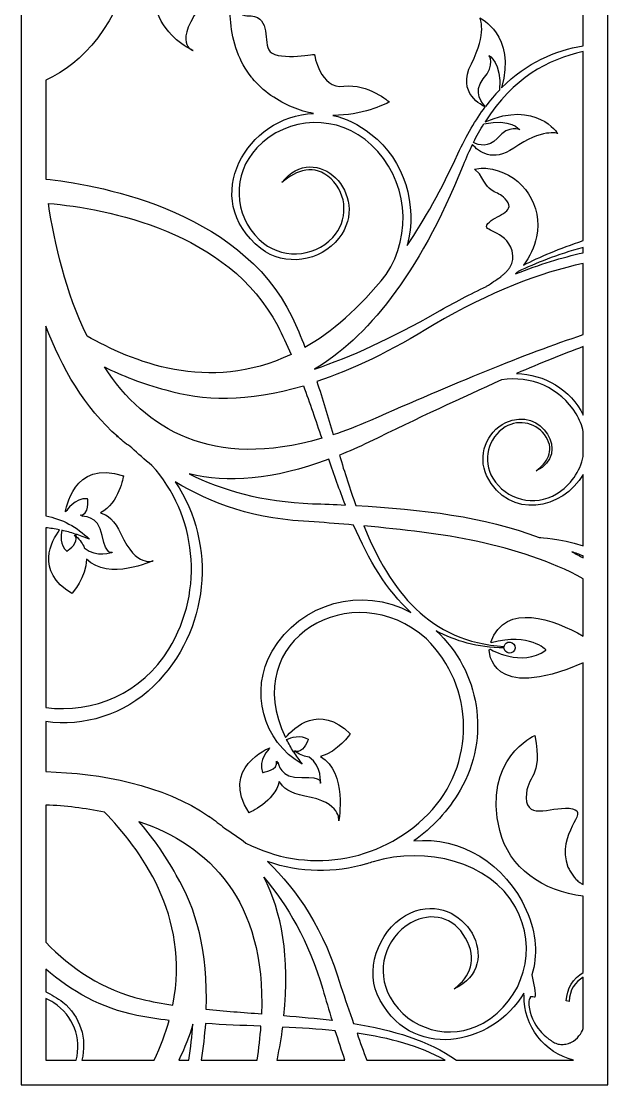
# Model space of a CAD drawing. Header units: centimetres. Extents: x 22.1 to 27, y -9 to 9.9.
# Drawn here: x 22.14 to 27, y -9 to -0.19 of the extents above; entities that cross this region are included whole.
import ezdxf

# ---------------------------------------------------------------- set-up
doc = ezdxf.new("R2010")
doc.units = ezdxf.units.CM
doc.header["$MEASUREMENT"] = 0
doc.layers.add('layer 1', color=7, linetype='Continuous')

msp = doc.modelspace()

# ---------------------------------------------------------------- linework, layer by layer
at = {"layer": 'layer 1', "color": 250, "lineweight": 30}
for points, knots in [([(26.99977, 7.03247), (26.99977, 7.03247), (26.99977, -9.00021), (26.99977, -9.00021), (26.99977, -9.00021), (26.99977, -9.00021), (22.13929, -9.00021), (22.13929, -9.00021), (22.13929, -9.00021), (22.13929, -9.00021), (22.13929, 7.00811), (22.13929, 7.00811), (22.13929, 7.00811), (22.71164, 9.4519), (26.20791, 9.86322), (26.99977, 7.03247)], [0, 0, 0, 0, 0.2, 0.2, 0.2, 0.2, 0.4, 0.4, 0.4, 0.4, 0.6, 0.6, 0.6, 0.6, 1, 1, 1, 1]), ([(22.34181, -1.4939), (22.34181, -1.4939), (22.34181, -0.67215), (22.34181, -0.67215), (22.34181, -0.67215), (22.64912, -0.53758), (22.93043, -0.22653), (23.10061, 0.39283), (23.10061, 0.39283), (23.10061, 0.39283), (23.09934, 0.39709), (23.09934, 0.39709), (23.09934, 0.39709), (22.89472, 0.17356), (22.7571, 0.40585), (22.7571, 0.40585), (22.7571, 0.40585), (22.82039, 0.4249), (22.84691, 0.48993), (22.85798, 0.54318), (22.85798, 0.54318), (23.06746, 0.59512), (23.25114, 0.66362), (23.41313, 0.74599), (23.41313, 0.74599), (22.90928, -0.1689), (23.56346, -0.42706), (23.56346, -0.42706), (23.56346, -0.42706), (23.56346, -0.42706), (23.37916, -0.38341), (23.65374, -0.01307), (23.65374, -0.01307), (23.88346, 0.29676), (23.59027, 0.67185), (23.48843, 0.78607), (23.48843, 0.78607), (23.73828, 0.92551), (23.93413, 1.09947), (24.09408, 1.29618), (24.09408, 1.29618), (24.11772, 1.23463), (24.14221, 1.17541), (24.16752, 1.11847), (24.16752, 1.11847), (24.00729, 0.7227), (23.88788, 0.33391), (23.87267, -0.00033), (23.87267, -0.00033), (23.86479, -0.10577), (23.86731, -0.27103), (23.92915, -0.43671), (23.92915, -0.43671), (23.95724, -0.51383), (23.99628, -0.58466), (24.04757, -0.6482), (24.04757, -0.6482), (24.04852, -0.6494), (24.04943, -0.65062), (24.0504, -0.65181), (24.0504, -0.65181), (24.05246, -0.65438), (24.05458, -0.6569), (24.0567, -0.65942), (24.0567, -0.65942), (24.09811, -0.7096), (24.1482, -0.75692), (24.20885, -0.79927), (24.20885, -0.79927), (24.32851, -0.88281), (24.44838, -0.92847), (24.56132, -0.94984), (24.56132, -0.94984), (24.0159, -0.9644), (23.60407, -1.65431), (24.12519, -2.06986), (24.12519, -2.06986), (24.32134, -2.22174), (24.6192, -2.18057), (24.77099, -1.98438), (24.77099, -1.98438), (25.04988, -1.62388), (24.57713, -1.16296), (24.29904, -1.52237), (24.29904, -1.52237), (24.42228, -1.41759), (24.56855, -1.36173), (24.70636, -1.49191), (24.70636, -1.49191), (24.84439, -1.62235), (24.85054, -1.84008), (24.7201, -1.97804), (24.7201, -1.97804), (24.557, -2.15066), (24.28493, -2.15844), (24.11229, -1.99538), (24.11229, -1.99538), (23.89659, -1.79146), (23.88696, -1.45134), (24.09083, -1.23555), (24.09083, -1.23555), (24.34569, -0.96586), (24.7708, -0.95393), (25.04044, -1.20875), (25.04044, -1.20875), (25.34224, -1.49388), (25.38585, -1.94979), (25.16313, -2.28398), (25.16313, -2.28398), (24.93938, -2.56593), (24.71249, -2.75934), (24.48965, -2.88687), (24.48965, -2.88687), (24.45654, -2.80061), (24.42134, -2.71715), (24.38325, -2.63759), (24.38325, -2.63759), (23.94674, -1.72607), (22.70699, -1.53182), (22.34181, -1.4939)], [0, 0, 0, 0, 0.0322581, 0.0322581, 0.0322581, 0.0322581, 0.0645161, 0.0645161, 0.0645161, 0.0645161, 0.0967742, 0.0967742, 0.0967742, 0.0967742, 0.1290323, 0.1290323, 0.1290323, 0.1290323, 0.1612903, 0.1612903, 0.1612903, 0.1612903, 0.1935484, 0.1935484, 0.1935484, 0.1935484, 0.2258065, 0.2258065, 0.2258065, 0.2258065, 0.2580645, 0.2580645, 0.2580645, 0.2580645, 0.2903226, 0.2903226, 0.2903226, 0.2903226, 0.3225806, 0.3225806, 0.3225806, 0.3225806, 0.3548387, 0.3548387, 0.3548387, 0.3548387, 0.3870968, 0.3870968, 0.3870968, 0.3870968, 0.4193548, 0.4193548, 0.4193548, 0.4193548, 0.4516129, 0.4516129, 0.4516129, 0.4516129, 0.483871, 0.483871, 0.483871, 0.483871, 0.516129, 0.516129, 0.516129, 0.516129, 0.5483871, 0.5483871, 0.5483871, 0.5483871, 0.5806452, 0.5806452, 0.5806452, 0.5806452, 0.6129032, 0.6129032, 0.6129032, 0.6129032, 0.6451613, 0.6451613, 0.6451613, 0.6451613, 0.6774194, 0.6774194, 0.6774194, 0.6774194, 0.7096774, 0.7096774, 0.7096774, 0.7096774, 0.7419355, 0.7419355, 0.7419355, 0.7419355, 0.7741935, 0.7741935, 0.7741935, 0.7741935, 0.8064516, 0.8064516, 0.8064516, 0.8064516, 0.8387097, 0.8387097, 0.8387097, 0.8387097, 0.8709677, 0.8709677, 0.8709677, 0.8709677, 0.9032258, 0.9032258, 0.9032258, 0.9032258, 0.9354839, 0.9354839, 0.9354839, 0.9354839, 1, 1, 1, 1]), ([(26.79725, 0.47728), (26.79725, 0.47728), (26.79725, -0.38772), (26.79725, -0.38772), (26.79725, -0.38772), (26.56121, -0.4299), (26.3298, -0.52486), (26.12007, -0.73697), (26.12007, -0.73697), (26.24123, -0.29569), (25.94089, -0.1579), (25.94089, -0.1579), (25.94089, -0.1579), (25.94089, -0.1579), (26.00285, -0.27967), (25.86936, -0.53702), (25.86936, -0.53702), (25.74087, -0.78475), (25.96757, -0.88772), (25.9847, -0.89508), (25.9847, -0.89508), (25.90475, -1.00211), (25.82884, -1.13009), (25.75817, -1.28353), (25.75817, -1.28353), (25.62162, -1.58), (25.481, -1.8309), (25.33831, -2.04322), (25.33831, -2.04322), (25.42385, -1.71012), (25.32092, -1.3397), (25.03752, -1.1204), (25.03752, -1.1204), (24.93408, -1.03814), (24.82751, -0.98855), (24.72285, -0.96535), (24.72285, -0.96535), (24.96315, -0.96685), (25.14812, -0.87498), (25.19091, -0.85512), (25.19091, -0.85512), (25.19091, -0.85512), (25.0123, -0.69874), (24.81359, -0.72419), (24.81359, -0.72419), (24.61477, -0.74959), (24.5687, -0.45971), (24.5687, -0.45971), (24.5687, -0.45971), (24.5687, -0.45971), (24.23337, -0.51621), (24.18969, -0.42219), (24.18969, -0.42219), (24.14609, -0.3281), (24.2088, -0.13155), (24.00988, -0.14058), (24.00988, -0.14058), (23.95878, -0.14295), (23.92701, -0.08386), (23.90912, 0.00248), (23.90912, 0.00248), (23.93945, 0.28497), (24.04643, 0.60682), (24.18538, 0.94024), (24.18538, 0.94024), (24.18538, 0.94024), (24.18577, 0.9358), (24.18577, 0.9358), (24.18577, 0.9358), (24.19781, 0.9538), (24.21459, 0.96687), (24.23523, 0.97613), (24.23523, 0.97613), (25.00268, -0.55231), (26.38285, -0.23797), (26.79725, 0.47728)], [0, 0, 0, 0, 0.05, 0.05, 0.05, 0.05, 0.1, 0.1, 0.1, 0.1, 0.15, 0.15, 0.15, 0.15, 0.2, 0.2, 0.2, 0.2, 0.25, 0.25, 0.25, 0.25, 0.3, 0.3, 0.3, 0.3, 0.35, 0.35, 0.35, 0.35, 0.4, 0.4, 0.4, 0.4, 0.45, 0.45, 0.45, 0.45, 0.5, 0.5, 0.5, 0.5, 0.55, 0.55, 0.55, 0.55, 0.6, 0.6, 0.6, 0.6, 0.65, 0.65, 0.65, 0.65, 0.7, 0.7, 0.7, 0.7, 0.75, 0.75, 0.75, 0.75, 0.8, 0.8, 0.8, 0.8, 0.85, 0.85, 0.85, 0.85, 0.9, 0.9, 0.9, 0.9, 1, 1, 1, 1]), ([(26.79725, -0.43627), (26.79725, -0.43627), (26.79725, -2.00372), (26.79725, -2.00372), (26.79725, -2.00372), (26.60217, -2.06651), (26.43395, -2.14018), (26.30279, -2.20572), (26.30279, -2.20572), (26.3537, -2.13859), (26.39096, -2.05945), (26.40956, -1.97158), (26.40956, -1.97158), (26.46359, -1.71645), (26.3006, -1.46582), (26.04541, -1.41183), (26.04541, -1.41183), (25.9944, -1.40103), (25.94361, -1.40108), (25.89543, -1.41042), (25.89543, -1.41042), (25.89543, -1.41042), (25.93758, -1.44906), (25.93758, -1.44906), (25.93758, -1.44906), (26.03535, -1.64836), (26.08963, -1.57477), (26.16314, -1.67277), (26.16314, -1.67277), (26.23759, -1.77178), (26.06773, -1.79114), (26.00706, -1.86238), (26.00706, -1.86238), (25.94649, -1.93367), (26.14895, -1.90619), (26.20804, -2.08943), (26.20804, -2.08943), (26.2092, -2.09304), (26.20922, -2.09745), (26.2097, -2.10115), (26.2097, -2.10115), (26.21086, -2.10922), (26.21181, -2.1173), (26.21249, -2.1254), (26.21249, -2.1254), (26.2131, -2.1333), (26.21343, -2.14123), (26.2131, -2.14913), (26.2131, -2.14913), (26.21284, -2.15684), (26.21204, -2.16453), (26.21063, -2.17207), (26.21063, -2.17207), (26.20922, -2.17955), (26.20713, -2.18693), (26.20448, -2.19405), (26.20448, -2.19405), (26.20177, -2.20124), (26.19853, -2.20823), (26.19476, -2.21494), (26.19476, -2.21494), (26.19088, -2.22177), (26.18658, -2.22833), (26.18191, -2.23461), (26.18191, -2.23461), (26.17708, -2.24109), (26.17197, -2.24726), (26.16656, -2.25321), (26.16656, -2.25321), (26.16115, -2.25923), (26.15547, -2.26509), (26.14961, -2.27074), (26.14961, -2.27074), (26.14367, -2.27636), (26.13759, -2.28182), (26.13144, -2.28715), (26.13144, -2.28715), (26.12525, -2.29247), (26.11895, -2.29763), (26.11255, -2.30261), (26.11255, -2.30261), (26.09374, -2.31729), (26.07392, -2.33111), (26.05335, -2.34309), (26.05335, -2.34309), (26.05335, -2.34309), (26.05103, -2.34575), (26.05103, -2.34575), (26.05103, -2.34575), (26.01538, -2.36802), (25.99633, -2.3813), (25.99633, -2.3813), (25.99633, -2.3813), (25.99633, -2.3813), (25.99561, -2.3836), (25.99561, -2.3836), (25.99561, -2.3836), (25.86356, -2.44502), (25.72661, -2.51579), (25.58483, -2.59651), (25.58483, -2.59651), (25.2052, -2.81458), (24.86867, -2.96762), (24.56969, -3.06913), (24.56969, -3.06913), (24.99603, -2.81354), (25.4278, -2.30647), (25.80101, -1.37934), (25.80101, -1.37934), (25.82573, -1.31791), (25.85149, -1.2605), (25.87813, -1.20657), (25.87813, -1.20657), (25.92815, -1.26469), (26.0463, -1.35936), (26.22043, -1.23692), (26.22043, -1.23692), (26.4565, -1.07089), (26.585, -1.11573), (26.585, -1.11573), (26.585, -1.11573), (26.585, -1.11573), (26.40711, -0.8348), (25.98304, -1.0191), (25.98304, -1.0191), (26.21544, -0.65369), (26.5006, -0.50287), (26.79725, -0.43627)], [0, 0, 0, 0, 0.030303, 0.030303, 0.030303, 0.030303, 0.0606061, 0.0606061, 0.0606061, 0.0606061, 0.0909091, 0.0909091, 0.0909091, 0.0909091, 0.1212121, 0.1212121, 0.1212121, 0.1212121, 0.1515152, 0.1515152, 0.1515152, 0.1515152, 0.1818182, 0.1818182, 0.1818182, 0.1818182, 0.2121212, 0.2121212, 0.2121212, 0.2121212, 0.2424242, 0.2424242, 0.2424242, 0.2424242, 0.2727273, 0.2727273, 0.2727273, 0.2727273, 0.3030303, 0.3030303, 0.3030303, 0.3030303, 0.3333333, 0.3333333, 0.3333333, 0.3333333, 0.3636364, 0.3636364, 0.3636364, 0.3636364, 0.3939394, 0.3939394, 0.3939394, 0.3939394, 0.4242424, 0.4242424, 0.4242424, 0.4242424, 0.4545455, 0.4545455, 0.4545455, 0.4545455, 0.4848485, 0.4848485, 0.4848485, 0.4848485, 0.5151515, 0.5151515, 0.5151515, 0.5151515, 0.5454545, 0.5454545, 0.5454545, 0.5454545, 0.5757576, 0.5757576, 0.5757576, 0.5757576, 0.6060606, 0.6060606, 0.6060606, 0.6060606, 0.6363636, 0.6363636, 0.6363636, 0.6363636, 0.6666667, 0.6666667, 0.6666667, 0.6666667, 0.6969697, 0.6969697, 0.6969697, 0.6969697, 0.7272727, 0.7272727, 0.7272727, 0.7272727, 0.7575758, 0.7575758, 0.7575758, 0.7575758, 0.7878788, 0.7878788, 0.7878788, 0.7878788, 0.8181818, 0.8181818, 0.8181818, 0.8181818, 0.8484848, 0.8484848, 0.8484848, 0.8484848, 0.8787879, 0.8787879, 0.8787879, 0.8787879, 0.9090909, 0.9090909, 0.9090909, 0.9090909, 0.9393939, 0.9393939, 0.9393939, 0.9393939, 1, 1, 1, 1]), ([(25.98653, -0.89266), (26.02432, -0.84225), (26.06301, -0.79652), (26.10251, -0.75508), (26.10251, -0.75508), (26.12299, -0.52743), (26.014, -0.46796), (26.014, -0.46796), (26.014, -0.46796), (26.014, -0.46796), (26.07245, -0.54133), (25.96827, -0.66349), (25.96827, -0.66349), (25.87474, -0.77323), (25.96682, -0.8734), (25.98653, -0.89266)], [0, 0, 0, 0, 0.2, 0.2, 0.2, 0.2, 0.4, 0.4, 0.4, 0.4, 0.6, 0.6, 0.6, 0.6, 1, 1, 1, 1]), ([(25.97207, -1.03639), (25.94268, -1.0838), (25.9142, -1.1349), (25.88663, -1.18961), (25.88663, -1.18961), (25.93176, -1.21326), (26.01134, -1.23552), (26.08245, -1.15618), (26.08245, -1.15618), (26.18912, -1.03702), (26.26928, -1.085), (26.26928, -1.085), (26.26928, -1.085), (26.26928, -1.085), (26.19568, -0.98474), (25.97207, -1.03639)], [0, 0, 0, 0, 0.2, 0.2, 0.2, 0.2, 0.4, 0.4, 0.4, 0.4, 0.6, 0.6, 0.6, 0.6, 1, 1, 1, 1]), ([(22.36365, -1.69441), (22.41465, -2.03018), (22.5094, -2.43445), (22.68428, -2.79434), (22.68428, -2.79434), (23.05111, -3.00116), (23.68746, -3.27493), (24.37532, -2.94688), (24.37532, -2.94688), (24.34044, -2.86526), (24.30372, -2.78626), (24.2644, -2.71104), (24.2644, -2.71104), (23.85434, -1.92655), (22.8515, -1.73902), (22.36365, -1.69441)], [0, 0, 0, 0, 0.2, 0.2, 0.2, 0.2, 0.4, 0.4, 0.4, 0.4, 0.6, 0.6, 0.6, 0.6, 1, 1, 1, 1]), ([(26.79725, -2.0602), (26.79725, -2.0602), (26.79725, -2.10412), (26.79725, -2.10412), (26.79725, -2.10412), (26.62205, -2.14264), (26.43509, -2.20021), (26.23614, -2.27967), (26.23614, -2.27967), (26.24362, -2.27266), (26.25093, -2.26544), (26.25805, -2.25803), (26.25805, -2.25803), (26.39514, -2.19375), (26.57924, -2.11936), (26.79725, -2.0602)], [0, 0, 0, 0, 0.2, 0.2, 0.2, 0.2, 0.4, 0.4, 0.4, 0.4, 0.6, 0.6, 0.6, 0.6, 1, 1, 1, 1]), ([(26.79725, -2.19322), (26.79725, -2.19322), (26.79725, -2.78229), (26.79725, -2.78229), (26.79725, -2.78229), (26.31079, -2.94345), (25.73392, -3.18419), (25.03564, -3.49181), (25.03564, -3.49181), (24.92751, -3.53945), (24.82412, -3.5787), (24.72437, -3.61162), (24.72437, -3.61162), (24.6801, -3.46323), (24.63616, -3.31483), (24.58926, -3.17067), (24.58926, -3.17067), (24.87896, -3.07384), (25.20152, -2.92151), (25.56037, -2.6995), (25.56037, -2.6995), (26.02452, -2.42769), (26.4366, -2.26794), (26.79725, -2.19322)], [0, 0, 0, 0, 0.1428571, 0.1428571, 0.1428571, 0.1428571, 0.2857143, 0.2857143, 0.2857143, 0.2857143, 0.4285714, 0.4285714, 0.4285714, 0.4285714, 0.5714286, 0.5714286, 0.5714286, 0.5714286, 0.7142857, 0.7142857, 0.7142857, 0.7142857, 1, 1, 1, 1]), ([(22.34181, -5.87281), (22.34181, -5.87281), (22.34181, -4.38374), (22.34181, -4.38374), (22.34181, -4.38374), (22.37892, -4.38714), (22.41718, -4.39273), (22.45669, -4.40089), (22.45669, -4.40089), (22.39249, -4.48876), (22.24988, -4.74098), (22.55831, -4.92839), (22.55831, -4.92839), (22.55831, -4.92839), (22.67962, -4.79207), (22.67959, -4.6429), (22.67959, -4.6429), (22.86298, -4.82823), (23.23321, -4.65702), (23.23321, -4.65702), (23.23321, -4.65702), (23.23321, -4.65702), (23.09333, -4.72014), (22.96547, -4.43515), (22.96547, -4.43515), (22.91396, -4.32038), (22.85151, -4.27435), (22.79527, -4.26027), (22.79527, -4.26027), (22.95041, -4.18212), (22.98561, -3.95355), (22.98561, -3.95355), (22.98561, -3.95355), (22.56613, -3.80807), (22.50599, -4.25136), (22.50599, -4.25136), (22.50599, -4.25136), (22.50599, -4.25136), (22.51251, -4.24584), (22.51251, -4.24584), (22.51251, -4.24584), (22.51251, -4.24584), (22.57964, -4.13033), (22.68944, -4.14419), (22.68944, -4.14419), (22.68944, -4.14419), (22.70533, -4.28298), (22.62741, -4.27827), (22.62741, -4.27827), (22.62741, -4.27827), (22.64084, -4.28313), (22.64084, -4.28313), (22.64084, -4.28313), (22.64378, -4.28354), (22.64667, -4.28384), (22.64956, -4.28416), (22.64956, -4.28416), (22.64481, -4.28696), (22.6422, -4.28879), (22.6422, -4.28879), (22.6422, -4.28879), (22.6422, -4.28879), (22.777, -4.27259), (22.81107, -4.44876), (22.81107, -4.44876), (22.84513, -4.625), (22.89492, -4.58593), (22.89492, -4.58593), (22.89492, -4.58593), (22.89492, -4.58593), (22.76255, -4.63798), (22.66175, -4.54949), (22.66175, -4.54949), (22.64855, -4.51714), (22.62722, -4.4854), (22.59541, -4.45551), (22.59541, -4.45551), (22.5926, -4.44918), (22.58988, -4.4426), (22.58728, -4.43573), (22.58728, -4.43573), (22.62529, -4.44803), (22.6641, -4.46221), (22.70397, -4.47894), (22.70397, -4.47894), (22.60196, -4.37496), (22.47491, -4.31043), (22.34181, -4.28549), (22.34181, -4.28549), (22.34181, -4.28549), (22.34181, -2.71191), (22.34181, -2.71191), (22.34181, -2.71191), (22.47389, -3.05491), (22.66502, -3.39145), (22.9415, -3.63113), (22.9415, -3.63113), (22.9415, -3.63113), (22.93242, -3.62614), (22.93242, -3.62614), (22.93242, -3.62614), (22.93648, -3.62861), (22.94045, -3.63116), (22.94446, -3.63367), (22.94446, -3.63367), (22.98004, -3.66436), (23.01686, -3.69359), (23.05531, -3.72088), (23.05531, -3.72088), (23.10589, -3.76977), (23.1615, -3.81878), (23.22231, -3.86659), (23.22231, -3.86659), (23.58984, -4.27664), (23.66362, -4.89416), (23.36298, -5.38908), (23.36298, -5.38908), (23.14326, -5.75081), (22.73582, -5.92836), (22.34181, -5.87281)], [0, 0, 0, 0, 0.0322581, 0.0322581, 0.0322581, 0.0322581, 0.0645161, 0.0645161, 0.0645161, 0.0645161, 0.0967742, 0.0967742, 0.0967742, 0.0967742, 0.1290323, 0.1290323, 0.1290323, 0.1290323, 0.1612903, 0.1612903, 0.1612903, 0.1612903, 0.1935484, 0.1935484, 0.1935484, 0.1935484, 0.2258065, 0.2258065, 0.2258065, 0.2258065, 0.2580645, 0.2580645, 0.2580645, 0.2580645, 0.2903226, 0.2903226, 0.2903226, 0.2903226, 0.3225806, 0.3225806, 0.3225806, 0.3225806, 0.3548387, 0.3548387, 0.3548387, 0.3548387, 0.3870968, 0.3870968, 0.3870968, 0.3870968, 0.4193548, 0.4193548, 0.4193548, 0.4193548, 0.4516129, 0.4516129, 0.4516129, 0.4516129, 0.483871, 0.483871, 0.483871, 0.483871, 0.516129, 0.516129, 0.516129, 0.516129, 0.5483871, 0.5483871, 0.5483871, 0.5483871, 0.5806452, 0.5806452, 0.5806452, 0.5806452, 0.6129032, 0.6129032, 0.6129032, 0.6129032, 0.6451613, 0.6451613, 0.6451613, 0.6451613, 0.6774194, 0.6774194, 0.6774194, 0.6774194, 0.7096774, 0.7096774, 0.7096774, 0.7096774, 0.7419355, 0.7419355, 0.7419355, 0.7419355, 0.7741935, 0.7741935, 0.7741935, 0.7741935, 0.8064516, 0.8064516, 0.8064516, 0.8064516, 0.8387097, 0.8387097, 0.8387097, 0.8387097, 0.8709677, 0.8709677, 0.8709677, 0.8709677, 0.9032258, 0.9032258, 0.9032258, 0.9032258, 0.9354839, 0.9354839, 0.9354839, 0.9354839, 1, 1, 1, 1]), ([(26.79725, -2.88243), (26.79725, -2.88243), (26.79725, -3.44999), (26.79725, -3.44999), (26.79725, -3.44999), (26.6921, -3.23578), (26.47245, -3.1116), (26.24378, -3.10493), (26.24378, -3.10493), (26.44071, -3.02012), (26.62466, -2.94578), (26.79725, -2.88243)], [0, 0, 0, 0, 0.25, 0.25, 0.25, 0.25, 0.5, 0.5, 0.5, 0.5, 1, 1, 1, 1]), ([(22.82871, -3.05051), (23.16645, -3.56689), (23.72068, -3.90686), (24.62895, -3.64135), (24.62895, -3.64135), (24.57946, -3.4944), (24.53007, -3.34773), (24.47765, -3.20574), (24.47765, -3.20574), (24.01469, -3.34173), (23.63966, -3.33227), (23.33754, -3.2406), (23.33754, -3.2406), (23.14128, -3.19227), (22.96783, -3.11883), (22.82871, -3.05051)], [0, 0, 0, 0, 0.2, 0.2, 0.2, 0.2, 0.4, 0.4, 0.4, 0.4, 0.6, 0.6, 0.6, 0.6, 1, 1, 1, 1]), ([(26.79725, -3.58706), (26.79725, -3.58706), (26.79725, -3.79186), (26.79725, -3.79186), (26.79725, -3.79186), (26.77016, -3.91669), (26.69377, -4.03056), (26.57581, -4.1019), (26.57581, -4.1019), (26.39364, -4.21203), (26.15674, -4.15368), (26.04656, -3.97157), (26.04656, -3.97157), (25.95847, -3.82584), (26.00521, -3.63634), (26.15094, -3.54824), (26.15094, -3.54824), (26.26741, -3.47775), (26.41906, -3.51509), (26.48954, -3.63162), (26.48954, -3.63162), (26.55986, -3.74796), (26.49852, -3.84199), (26.40638, -3.91246), (26.40638, -3.91246), (26.70046, -3.77212), (26.44917, -3.37086), (26.15422, -3.5116), (26.15422, -3.5116), (25.99369, -3.58822), (25.91964, -3.79072), (25.99632, -3.95123), (25.99632, -3.95123), (26.18351, -4.32909), (26.63073, -4.23042), (26.79725, -3.94093), (26.79725, -3.94093), (26.79725, -3.94093), (26.79725, -4.53203), (26.79725, -4.53203), (26.79725, -4.53203), (26.58904, -4.47074), (26.45027, -4.46471), (26.43205, -4.46417), (26.43205, -4.46417), (25.97408, -4.29127), (25.45927, -4.22923), (24.91284, -4.19949), (24.91284, -4.19949), (24.86369, -4.06445), (24.81897, -3.92419), (24.77576, -3.78244), (24.77576, -3.78244), (24.85505, -3.75037), (24.93645, -3.71437), (25.0204, -3.67355), (25.0204, -3.67355), (25.42652, -3.47611), (25.79092, -3.30374), (26.12037, -3.15866), (26.12037, -3.15866), (26.35764, -3.11751), (26.60657, -3.22195), (26.73867, -3.44045), (26.73867, -3.44045), (26.76688, -3.48711), (26.78624, -3.53661), (26.79725, -3.58706)], [0, 0, 0, 0, 0.0555556, 0.0555556, 0.0555556, 0.0555556, 0.1111111, 0.1111111, 0.1111111, 0.1111111, 0.1666667, 0.1666667, 0.1666667, 0.1666667, 0.2222222, 0.2222222, 0.2222222, 0.2222222, 0.2777778, 0.2777778, 0.2777778, 0.2777778, 0.3333333, 0.3333333, 0.3333333, 0.3333333, 0.3888889, 0.3888889, 0.3888889, 0.3888889, 0.4444444, 0.4444444, 0.4444444, 0.4444444, 0.5, 0.5, 0.5, 0.5, 0.5555556, 0.5555556, 0.5555556, 0.5555556, 0.6111111, 0.6111111, 0.6111111, 0.6111111, 0.6666667, 0.6666667, 0.6666667, 0.6666667, 0.7222222, 0.7222222, 0.7222222, 0.7222222, 0.7777778, 0.7777778, 0.7777778, 0.7777778, 0.8333333, 0.8333333, 0.8333333, 0.8333333, 0.8888889, 0.8888889, 0.8888889, 0.8888889, 1, 1, 1, 1]), ([(24.82519, -4.19498), (24.73554, -4.19063), (24.64511, -4.18704), (24.55396, -4.18386), (24.55396, -4.18386), (24.13678, -4.16929), (23.79957, -4.07049), (23.53057, -3.93706), (23.53057, -3.93706), (23.84511, -4.01234), (24.22618, -3.98836), (24.68813, -3.81613), (24.68813, -3.81613), (24.73202, -3.94449), (24.777, -4.07174), (24.82519, -4.19498)], [0, 0, 0, 0, 0.2, 0.2, 0.2, 0.2, 0.4, 0.4, 0.4, 0.4, 0.6, 0.6, 0.6, 0.6, 1, 1, 1, 1]), ([(22.34181, -6.40418), (22.34181, -6.40418), (22.34181, -5.99043), (22.34181, -5.99043), (22.34181, -5.99043), (22.65842, -6.03383), (22.99097, -5.93556), (23.23676, -5.6945), (23.23676, -5.6945), (23.70188, -5.23832), (23.76305, -4.52592), (23.41612, -4.00236), (23.41612, -4.00236), (23.70415, -4.18108), (24.0821, -4.31995), (24.56777, -4.33417), (24.56777, -4.33417), (24.67703, -4.34327), (24.78565, -4.35202), (24.89347, -4.36125), (24.89347, -4.36125), (25.01748, -4.64731), (25.16578, -4.90229), (25.36813, -5.08551), (25.36813, -5.08551), (24.96249, -4.86412), (24.4519, -5.00526), (24.21851, -5.4074), (24.21851, -5.4074), (24.02874, -5.7344), (24.14006, -6.1533), (24.46698, -6.34314), (24.46698, -6.34314), (24.44091, -6.30864), (24.41758, -6.27454), (24.39627, -6.24075), (24.39627, -6.24075), (24.40357, -6.24158), (24.41062, -6.24257), (24.41746, -6.24373), (24.41746, -6.24373), (24.45426, -6.26716), (24.49029, -6.27999), (24.52488, -6.28479), (24.52488, -6.28479), (24.63556, -6.36059), (24.61784, -6.50172), (24.61784, -6.50172), (24.61784, -6.50172), (24.61784, -6.50172), (24.6434, -6.44382), (24.4642, -6.45437), (24.4642, -6.45437), (24.28508, -6.46489), (24.26746, -6.33027), (24.26746, -6.33027), (24.26746, -6.33027), (24.26746, -6.33027), (24.26634, -6.33326), (24.2648, -6.33856), (24.2648, -6.33856), (24.26376, -6.33583), (24.26276, -6.33311), (24.26163, -6.33036), (24.26163, -6.33036), (24.26163, -6.33036), (24.25361, -6.31854), (24.25361, -6.31854), (24.25361, -6.31854), (24.27745, -6.39289), (24.13902, -6.41179), (24.13902, -6.41179), (24.13902, -6.41179), (24.09846, -6.30882), (24.1938, -6.21522), (24.1938, -6.21522), (24.1938, -6.21522), (24.1938, -6.21522), (24.19754, -6.20754), (24.19754, -6.20754), (24.19754, -6.20754), (24.19754, -6.20754), (23.78286, -6.37538), (24.02749, -6.74589), (24.02749, -6.74589), (24.02749, -6.74589), (24.24028, -6.65529), (24.27766, -6.48564), (24.27766, -6.48564), (24.3052, -6.53665), (24.36523, -6.58579), (24.48919, -6.60734), (24.48919, -6.60734), (24.79693, -6.6608), (24.77034, -6.81195), (24.77034, -6.81195), (24.77034, -6.81195), (24.77034, -6.81195), (24.84472, -6.41089), (24.61981, -6.279), (24.61981, -6.279), (24.76436, -6.24217), (24.86647, -6.09091), (24.86647, -6.09091), (24.86647, -6.09091), (24.60866, -5.83836), (24.39951, -6.0389), (24.33023, -6.12284), (24.33023, -6.12284), (23.93223, -5.30586), (24.89124, -4.76178), (25.49694, -5.30504), (25.49694, -5.30504), (25.90196, -5.70179), (25.90861, -6.35171), (25.51175, -6.75676), (25.51175, -6.75676), (25.10644, -7.17045), (24.48971, -7.25153), (24.0015, -6.99662), (24.0015, -6.99662), (23.94198, -6.95093), (23.88262, -6.91028), (23.82447, -6.87418), (23.82447, -6.87418), (23.7851, -6.84049), (23.7441, -6.80901), (23.70162, -6.77969), (23.70162, -6.77969), (23.70162, -6.77969), (23.6971, -6.77528), (23.6971, -6.77528), (23.6971, -6.77528), (23.6971, -6.77528), (23.70057, -6.77899), (23.70057, -6.77899), (23.70057, -6.77899), (23.31035, -6.51013), (22.79874, -6.41979), (22.34181, -6.40418)], [0, 0, 0, 0, 0.0277778, 0.0277778, 0.0277778, 0.0277778, 0.0555556, 0.0555556, 0.0555556, 0.0555556, 0.0833333, 0.0833333, 0.0833333, 0.0833333, 0.1111111, 0.1111111, 0.1111111, 0.1111111, 0.1388889, 0.1388889, 0.1388889, 0.1388889, 0.1666667, 0.1666667, 0.1666667, 0.1666667, 0.1944444, 0.1944444, 0.1944444, 0.1944444, 0.2222222, 0.2222222, 0.2222222, 0.2222222, 0.25, 0.25, 0.25, 0.25, 0.2777778, 0.2777778, 0.2777778, 0.2777778, 0.3055556, 0.3055556, 0.3055556, 0.3055556, 0.3333333, 0.3333333, 0.3333333, 0.3333333, 0.3611111, 0.3611111, 0.3611111, 0.3611111, 0.3888889, 0.3888889, 0.3888889, 0.3888889, 0.4166667, 0.4166667, 0.4166667, 0.4166667, 0.4444444, 0.4444444, 0.4444444, 0.4444444, 0.4722222, 0.4722222, 0.4722222, 0.4722222, 0.5, 0.5, 0.5, 0.5, 0.5277778, 0.5277778, 0.5277778, 0.5277778, 0.5555556, 0.5555556, 0.5555556, 0.5555556, 0.5833333, 0.5833333, 0.5833333, 0.5833333, 0.6111111, 0.6111111, 0.6111111, 0.6111111, 0.6388889, 0.6388889, 0.6388889, 0.6388889, 0.6666667, 0.6666667, 0.6666667, 0.6666667, 0.6944444, 0.6944444, 0.6944444, 0.6944444, 0.7222222, 0.7222222, 0.7222222, 0.7222222, 0.75, 0.75, 0.75, 0.75, 0.7777778, 0.7777778, 0.7777778, 0.7777778, 0.8055556, 0.8055556, 0.8055556, 0.8055556, 0.8333333, 0.8333333, 0.8333333, 0.8333333, 0.8611111, 0.8611111, 0.8611111, 0.8611111, 0.8888889, 0.8888889, 0.8888889, 0.8888889, 0.9166667, 0.9166667, 0.9166667, 0.9166667, 0.9444444, 0.9444444, 0.9444444, 0.9444444, 1, 1, 1, 1]), ([(22.47461, -4.40479), (22.51099, -4.41291), (22.54839, -4.42317), (22.58671, -4.43555), (22.58671, -4.43555), (22.5875, -4.44074), (22.58836, -4.44582), (22.58928, -4.45083), (22.58928, -4.45083), (22.58928, -4.45083), (22.58023, -4.44546), (22.58023, -4.44546), (22.58023, -4.44546), (22.58603, -4.45166), (22.58982, -4.45812), (22.59195, -4.46466), (22.59195, -4.46466), (22.59261, -4.46781), (22.59323, -4.47101), (22.59392, -4.4741), (22.59392, -4.4741), (22.59889, -4.52509), (22.51637, -4.57874), (22.51637, -4.57874), (22.51637, -4.57874), (22.45899, -4.52477), (22.46588, -4.44582), (22.47461, -4.40479)], [0, 0, 0, 0, 0.125, 0.125, 0.125, 0.125, 0.25, 0.25, 0.25, 0.25, 0.375, 0.375, 0.375, 0.375, 0.5, 0.5, 0.5, 0.5, 0.625, 0.625, 0.625, 0.625, 0.75, 0.75, 0.75, 0.75, 1, 1, 1, 1]), ([(26.79725, -4.80589), (26.79725, -4.80589), (26.79725, -5.2809), (26.79725, -5.2809), (26.79725, -5.2809), (26.5519, -5.14533), (26.15536, -4.99268), (26.03022, -5.3311), (26.03022, -5.3311), (26.03022, -5.3311), (26.03272, -5.33831), (26.03272, -5.33831), (26.03272, -5.33831), (26.35801, -5.24829), (26.4873, -5.39737), (26.4873, -5.39737), (26.4873, -5.39737), (26.28481, -5.54602), (26.02442, -5.38908), (26.02442, -5.38908), (26.02442, -5.38908), (26.02442, -5.38908), (26.01759, -5.3964), (26.01759, -5.3964), (26.01759, -5.3964), (26.01759, -5.3964), (26.01509, -5.84243), (26.79725, -5.50433), (26.79725, -5.50433), (26.79725, -5.50433), (26.79725, -7.34022), (26.79725, -7.34022), (26.79725, -7.34022), (26.78976, -7.33652), (26.78248, -7.33247), (26.77543, -7.32799), (26.77543, -7.32799), (26.76513, -7.32136), (26.75537, -7.31405), (26.74632, -7.3058), (26.74632, -7.3058), (26.73713, -7.29756), (26.72871, -7.28853), (26.72091, -7.2789), (26.72091, -7.2789), (26.71289, -7.26907), (26.70562, -7.25855), (26.6988, -7.24785), (26.6988, -7.24785), (26.69176, -7.23692), (26.6853, -7.2256), (26.67889, -7.21425), (26.67889, -7.21425), (26.67597, -7.20901), (26.67171, -7.20332), (26.66976, -7.1976), (26.66976, -7.1976), (26.56831, -6.90614), (26.85372, -6.74566), (26.70734, -6.71302), (26.70734, -6.71302), (26.56101, -6.68043), (26.32507, -6.81982), (26.32453, -6.62127), (26.32453, -6.62127), (26.32395, -6.42275), (26.46758, -6.46755), (26.39462, -6.10567), (26.39462, -6.10567), (26.39462, -6.10567), (25.9603, -6.29522), (26.10519, -6.89413), (26.10519, -6.89413), (26.1789, -7.19853), (26.46385, -7.40106), (26.79725, -7.43726), (26.79725, -7.43726), (26.79725, -7.43726), (26.79725, -8.06959), (26.79725, -8.06959), (26.79725, -8.06959), (26.71516, -8.11626), (26.65893, -8.20361), (26.65661, -8.30488), (26.65661, -8.30488), (26.65661, -8.30488), (26.68005, -8.31077), (26.68005, -8.31077), (26.68005, -8.31077), (26.68229, -8.21359), (26.73031, -8.14652), (26.79725, -8.1094), (26.79725, -8.1094), (26.79725, -8.1094), (26.79725, -8.53464), (26.79725, -8.53464), (26.79725, -8.53464), (26.78081, -8.57553), (26.75268, -8.61945), (26.69533, -8.65062), (26.69533, -8.65062), (26.69227, -8.65226), (26.68827, -8.65303), (26.68502, -8.65411), (26.68502, -8.65411), (26.67791, -8.65651), (26.67079, -8.65874), (26.66357, -8.66075), (26.66357, -8.66075), (26.65655, -8.66263), (26.64944, -8.66428), (26.64223, -8.66532), (26.64223, -8.66532), (26.63523, -8.66639), (26.62814, -8.66698), (26.6211, -8.66698), (26.6211, -8.66698), (26.61408, -8.66697), (26.60708, -8.66634), (26.60019, -8.66515), (26.60019, -8.66515), (26.59324, -8.66392), (26.58637, -8.66219), (26.57966, -8.65992), (26.57966, -8.65992), (26.57284, -8.65758), (26.56619, -8.6548), (26.55971, -8.65165), (26.55971, -8.65165), (26.55304, -8.64838), (26.54658, -8.6448), (26.5403, -8.64094), (26.5403, -8.64094), (26.53393, -8.63707), (26.52769, -8.63293), (26.52158, -8.62859), (26.52158, -8.62859), (26.51549, -8.62419), (26.50952, -8.6196), (26.50366, -8.61497), (26.50366, -8.61497), (26.49781, -8.61026), (26.49209, -8.60545), (26.48649, -8.60052), (26.48649, -8.60052), (26.47003, -8.58602), (26.45418, -8.57046), (26.43987, -8.5539), (26.43987, -8.5539), (26.38863, -8.49486), (26.35379, -8.41999), (26.34641, -8.34191), (26.34641, -8.34191), (26.34564, -8.33385), (26.34516, -8.32572), (26.34544, -8.31769), (26.34544, -8.31769), (26.34567, -8.31048), (26.34641, -8.30316), (26.34825, -8.29615), (26.34825, -8.29615), (26.34991, -8.29006), (26.35239, -8.28429), (26.3558, -8.27888), (26.3558, -8.27888), (26.3574, -8.27639), (26.35913, -8.27395), (26.361, -8.27163), (26.361, -8.27163), (26.3627, -8.26954), (26.39587, -8.2758), (26.39664, -8.27316), (26.39664, -8.27316), (26.40449, -8.24732), (26.38731, -8.1605), (26.37069, -8.08924), (26.37069, -8.08924), (26.4187, -7.93099), (26.4125, -7.74762), (26.32346, -7.55262), (26.32346, -7.55262), (26.1548, -7.16986), (25.77945, -6.93687), (25.39245, -6.97954), (25.39245, -6.97954), (25.54468, -6.87199), (25.67679, -6.73075), (25.7765, -6.55896), (25.7765, -6.55896), (26.0326, -6.11781), (25.93797, -5.56953), (25.57839, -5.23712), (25.57839, -5.23712), (25.73564, -5.32469), (25.92022, -5.3758), (26.14062, -5.37893), (26.14062, -5.37893), (26.14113, -5.38852), (26.14462, -5.39803), (26.15127, -5.40599), (26.15127, -5.40599), (26.16755, -5.42553), (26.19646, -5.42822), (26.21589, -5.41195), (26.21589, -5.41195), (26.23521, -5.39588), (26.23773, -5.36687), (26.2214, -5.34745), (26.2214, -5.34745), (26.20516, -5.32792), (26.17623, -5.32522), (26.15688, -5.3414), (26.15688, -5.3414), (26.14839, -5.34853), (26.14315, -5.35808), (26.1413, -5.36818), (26.1413, -5.36818), (25.51764, -5.32758), (25.19926, -4.90634), (24.97814, -4.36862), (24.97814, -4.36862), (25.62705, -4.42624), (26.24518, -4.50974), (26.79725, -4.80589)], [0, 0, 0, 0, 0.0175439, 0.0175439, 0.0175439, 0.0175439, 0.0350877, 0.0350877, 0.0350877, 0.0350877, 0.0526316, 0.0526316, 0.0526316, 0.0526316, 0.0701754, 0.0701754, 0.0701754, 0.0701754, 0.0877193, 0.0877193, 0.0877193, 0.0877193, 0.1052632, 0.1052632, 0.1052632, 0.1052632, 0.122807, 0.122807, 0.122807, 0.122807, 0.1403509, 0.1403509, 0.1403509, 0.1403509, 0.1578947, 0.1578947, 0.1578947, 0.1578947, 0.1754386, 0.1754386, 0.1754386, 0.1754386, 0.1929825, 0.1929825, 0.1929825, 0.1929825, 0.2105263, 0.2105263, 0.2105263, 0.2105263, 0.2280702, 0.2280702, 0.2280702, 0.2280702, 0.245614, 0.245614, 0.245614, 0.245614, 0.2631579, 0.2631579, 0.2631579, 0.2631579, 0.2807018, 0.2807018, 0.2807018, 0.2807018, 0.2982456, 0.2982456, 0.2982456, 0.2982456, 0.3157895, 0.3157895, 0.3157895, 0.3157895, 0.3333333, 0.3333333, 0.3333333, 0.3333333, 0.3508772, 0.3508772, 0.3508772, 0.3508772, 0.3684211, 0.3684211, 0.3684211, 0.3684211, 0.3859649, 0.3859649, 0.3859649, 0.3859649, 0.4035088, 0.4035088, 0.4035088, 0.4035088, 0.4210526, 0.4210526, 0.4210526, 0.4210526, 0.4385965, 0.4385965, 0.4385965, 0.4385965, 0.4561404, 0.4561404, 0.4561404, 0.4561404, 0.4736842, 0.4736842, 0.4736842, 0.4736842, 0.4912281, 0.4912281, 0.4912281, 0.4912281, 0.5087719, 0.5087719, 0.5087719, 0.5087719, 0.5263158, 0.5263158, 0.5263158, 0.5263158, 0.5438596, 0.5438596, 0.5438596, 0.5438596, 0.5614035, 0.5614035, 0.5614035, 0.5614035, 0.5789474, 0.5789474, 0.5789474, 0.5789474, 0.5964912, 0.5964912, 0.5964912, 0.5964912, 0.6140351, 0.6140351, 0.6140351, 0.6140351, 0.6315789, 0.6315789, 0.6315789, 0.6315789, 0.6491228, 0.6491228, 0.6491228, 0.6491228, 0.6666667, 0.6666667, 0.6666667, 0.6666667, 0.6842105, 0.6842105, 0.6842105, 0.6842105, 0.7017544, 0.7017544, 0.7017544, 0.7017544, 0.7192982, 0.7192982, 0.7192982, 0.7192982, 0.7368421, 0.7368421, 0.7368421, 0.7368421, 0.754386, 0.754386, 0.754386, 0.754386, 0.7719298, 0.7719298, 0.7719298, 0.7719298, 0.7894737, 0.7894737, 0.7894737, 0.7894737, 0.8070175, 0.8070175, 0.8070175, 0.8070175, 0.8245614, 0.8245614, 0.8245614, 0.8245614, 0.8421053, 0.8421053, 0.8421053, 0.8421053, 0.8596491, 0.8596491, 0.8596491, 0.8596491, 0.877193, 0.877193, 0.877193, 0.877193, 0.8947368, 0.8947368, 0.8947368, 0.8947368, 0.9122807, 0.9122807, 0.9122807, 0.9122807, 0.9298246, 0.9298246, 0.9298246, 0.9298246, 0.9473684, 0.9473684, 0.9473684, 0.9473684, 0.9649123, 0.9649123, 0.9649123, 0.9649123, 1, 1, 1, 1]), ([(26.79725, -4.61732), (26.79725, -4.61732), (26.79725, -4.63398), (26.79725, -4.63398), (26.79725, -4.63398), (26.76597, -4.61631), (26.73435, -4.59937), (26.7024, -4.5831), (26.7024, -4.5831), (26.73233, -4.59337), (26.76406, -4.60478), (26.79725, -4.61732)], [0, 0, 0, 0, 0.25, 0.25, 0.25, 0.25, 0.5, 0.5, 0.5, 0.5, 1, 1, 1, 1]), ([(24.33843, -6.13922), (24.35529, -6.17247), (24.37448, -6.20616), (24.39595, -6.24023), (24.39595, -6.24023), (24.40118, -6.23971), (24.40632, -6.2393), (24.41141, -6.23895), (24.41141, -6.23895), (24.41141, -6.23895), (24.40395, -6.2315), (24.40395, -6.2315), (24.40395, -6.2315), (24.41138, -6.23558), (24.41854, -6.23767), (24.4254, -6.23813), (24.4254, -6.23813), (24.42863, -6.23798), (24.4319, -6.23779), (24.43507, -6.2377), (24.43507, -6.2377), (24.48571, -6.22991), (24.51732, -6.13669), (24.51732, -6.13669), (24.51732, -6.13669), (24.45084, -6.09444), (24.37604, -6.12062), (24.33843, -6.13922)], [0, 0, 0, 0, 0.125, 0.125, 0.125, 0.125, 0.25, 0.25, 0.25, 0.25, 0.375, 0.375, 0.375, 0.375, 0.5, 0.5, 0.5, 0.5, 0.625, 0.625, 0.625, 0.625, 0.75, 0.75, 0.75, 0.75, 1, 1, 1, 1]), ([(22.34181, -7.81899), (22.34181, -7.81899), (22.34181, -6.68166), (22.34181, -6.68166), (22.34181, -6.68166), (22.50376, -6.68919), (22.66873, -6.70731), (22.82976, -6.74039), (22.82976, -6.74039), (23.12083, -7.04474), (23.54341, -7.59366), (23.39553, -8.34125), (23.39553, -8.34125), (23.30782, -8.32762), (23.2222, -8.3116), (23.1396, -8.29209), (23.1396, -8.29209), (22.81547, -8.21555), (22.55251, -8.03677), (22.34181, -7.81899)], [0, 0, 0, 0, 0.1666667, 0.1666667, 0.1666667, 0.1666667, 0.3333333, 0.3333333, 0.3333333, 0.3333333, 0.5, 0.5, 0.5, 0.5, 0.6666667, 0.6666667, 0.6666667, 0.6666667, 1, 1, 1, 1]), ([(23.11368, -6.81704), (23.21432, -6.93503), (23.32845, -7.08505), (23.42382, -7.26343), (23.42382, -7.26343), (23.5872, -7.53349), (23.68896, -7.89441), (23.67162, -8.37642), (23.67162, -8.37642), (23.82218, -8.39214), (23.97651, -8.40374), (24.13113, -8.41539), (24.13113, -8.41539), (24.16394, -7.46966), (23.69741, -7.0167), (23.11368, -6.81704)], [0, 0, 0, 0, 0.2, 0.2, 0.2, 0.2, 0.4, 0.4, 0.4, 0.4, 0.6, 0.6, 0.6, 0.6, 1, 1, 1, 1]), ([(26.71593, -8.79647), (26.71593, -8.79647), (25.74509, -8.79647), (25.74509, -8.79647), (25.74509, -8.79647), (25.51244, -8.6315), (25.21648, -8.54551), (24.89407, -8.49376), (24.89407, -8.49376), (24.85849, -8.39157), (24.82316, -8.2885), (24.78734, -8.18488), (24.78734, -8.18488), (24.6535, -7.71768), (24.42541, -7.38583), (24.18098, -7.15091), (24.18098, -7.15091), (24.45092, -7.24507), (24.73788, -7.24762), (25.0013, -7.16933), (25.0013, -7.16933), (25.0013, -7.16933), (25.00119, -7.16942), (25.00119, -7.16942), (25.00119, -7.16942), (25.00119, -7.16942), (25.00298, -7.16882), (25.00298, -7.16882), (25.00298, -7.16882), (25.02096, -7.16345), (25.03882, -7.15769), (25.05657, -7.15158), (25.05657, -7.15158), (25.49462, -7.02196), (26.02054, -7.14828), (26.23408, -7.52725), (26.23408, -7.52725), (26.42571, -7.86693), (26.30581, -8.29757), (25.96609, -8.48921), (25.96609, -8.48921), (25.69428, -8.6425), (25.34976, -8.54649), (25.19639, -8.27476), (25.19639, -8.27476), (25.07378, -8.05732), (25.15068, -7.78174), (25.36811, -7.6591), (25.36811, -7.6591), (25.5419, -7.56099), (25.72404, -7.61092), (25.82212, -7.78479), (25.82212, -7.78479), (25.92001, -7.95837), (25.86438, -8.10496), (25.72624, -8.20412), (25.72624, -8.20412), (26.16338, -8.01152), (25.8053, -7.3817), (25.36686, -7.57483), (25.36686, -7.57483), (25.12826, -7.67997), (24.98387, -8.01183), (25.08909, -8.25041), (25.08909, -8.25041), (25.35159, -8.82325), (26.04894, -8.67879), (26.3047, -8.24032), (26.3047, -8.24032), (26.30505, -8.24688), (26.30548, -8.25341), (26.30601, -8.25988), (26.30601, -8.25988), (26.30107, -8.51717), (26.47622, -8.73632), (26.71593, -8.79647)], [0, 0, 0, 0, 0.05, 0.05, 0.05, 0.05, 0.1, 0.1, 0.1, 0.1, 0.15, 0.15, 0.15, 0.15, 0.2, 0.2, 0.2, 0.2, 0.25, 0.25, 0.25, 0.25, 0.3, 0.3, 0.3, 0.3, 0.35, 0.35, 0.35, 0.35, 0.4, 0.4, 0.4, 0.4, 0.45, 0.45, 0.45, 0.45, 0.5, 0.5, 0.5, 0.5, 0.55, 0.55, 0.55, 0.55, 0.6, 0.6, 0.6, 0.6, 0.65, 0.65, 0.65, 0.65, 0.7, 0.7, 0.7, 0.7, 0.75, 0.75, 0.75, 0.75, 0.8, 0.8, 0.8, 0.8, 0.85, 0.85, 0.85, 0.85, 0.9, 0.9, 0.9, 0.9, 1, 1, 1, 1]), ([(24.31512, -8.42954), (24.45033, -8.44035), (24.58474, -8.45247), (24.71606, -8.46867), (24.71606, -8.46867), (24.68971, -8.3829), (24.66387, -8.29618), (24.63828, -8.20867), (24.63828, -8.20867), (24.52158, -7.80982), (24.34358, -7.50839), (24.14882, -7.28106), (24.14882, -7.28106), (24.29809, -7.56689), (24.36761, -7.94147), (24.31512, -8.42954)], [0, 0, 0, 0, 0.2, 0.2, 0.2, 0.2, 0.4, 0.4, 0.4, 0.4, 0.6, 0.6, 0.6, 0.6, 1, 1, 1, 1]), ([(23.24086, -8.79647), (23.24086, -8.79647), (22.64157, -8.79647), (22.64157, -8.79647), (22.64157, -8.79647), (22.68541, -8.62375), (22.62952, -8.42919), (22.48389, -8.31567), (22.48389, -8.31567), (22.43663, -8.2799), (22.38912, -8.25195), (22.34181, -8.23083), (22.34181, -8.23083), (22.34181, -8.23083), (22.34181, -8.04177), (22.34181, -8.04177), (22.34181, -8.04177), (22.55216, -8.22323), (22.803, -8.36661), (23.09779, -8.4254), (23.09779, -8.4254), (23.1843, -8.44266), (23.27387, -8.45609), (23.36563, -8.46685), (23.36563, -8.46685), (23.33624, -8.57304), (23.29526, -8.68294), (23.24086, -8.79647)], [0, 0, 0, 0, 0.125, 0.125, 0.125, 0.125, 0.25, 0.25, 0.25, 0.25, 0.375, 0.375, 0.375, 0.375, 0.5, 0.5, 0.5, 0.5, 0.625, 0.625, 0.625, 0.625, 0.75, 0.75, 0.75, 0.75, 1, 1, 1, 1]), ([(22.59398, -8.79647), (22.59398, -8.79647), (22.34181, -8.79647), (22.34181, -8.79647), (22.34181, -8.79647), (22.34181, -8.79647), (22.34181, -8.28566), (22.34181, -8.28566), (22.34181, -8.28566), (22.36455, -8.29592), (22.38684, -8.30786), (22.40854, -8.32157), (22.40854, -8.32157), (22.5716, -8.42476), (22.6416, -8.61943), (22.59398, -8.79647)], [0, 0, 0, 0, 0.2, 0.2, 0.2, 0.2, 0.4, 0.4, 0.4, 0.4, 0.6, 0.6, 0.6, 0.6, 1, 1, 1, 1]), ([(23.52868, -8.79647), (23.52868, -8.79647), (23.44446, -8.79647), (23.44446, -8.79647), (23.44446, -8.79647), (23.49455, -8.69478), (23.53323, -8.59571), (23.56201, -8.49938), (23.56201, -8.49938), (23.55467, -8.59391), (23.54367, -8.69284), (23.52868, -8.79647)], [0, 0, 0, 0, 0.25, 0.25, 0.25, 0.25, 0.5, 0.5, 0.5, 0.5, 1, 1, 1, 1]), ([(24.09474, -8.79647), (24.09474, -8.79647), (23.63001, -8.79647), (23.63001, -8.79647), (23.63001, -8.79647), (23.64661, -8.69068), (23.65821, -8.58968), (23.66524, -8.49325), (23.66524, -8.49325), (23.81652, -8.50307), (23.97117, -8.50895), (24.1259, -8.51519), (24.1259, -8.51519), (24.1197, -8.60489), (24.1097, -8.69831), (24.09474, -8.79647)], [0, 0, 0, 0, 0.2, 0.2, 0.2, 0.2, 0.4, 0.4, 0.4, 0.4, 0.6, 0.6, 0.6, 0.6, 1, 1, 1, 1]), ([(24.82169, -8.79647), (24.82169, -8.79647), (24.2571, -8.79647), (24.2571, -8.79647), (24.2571, -8.79647), (24.2571, -8.79647), (24.2591, -8.78675), (24.2591, -8.78675), (24.2591, -8.78675), (24.27791, -8.6953), (24.29266, -8.60752), (24.30414, -8.52275), (24.30414, -8.52275), (24.45215, -8.52958), (24.59909, -8.53824), (24.74208, -8.55246), (24.74208, -8.55246), (24.76794, -8.63482), (24.7944, -8.7162), (24.82169, -8.79647)], [0, 0, 0, 0, 0.1666667, 0.1666667, 0.1666667, 0.1666667, 0.3333333, 0.3333333, 0.3333333, 0.3333333, 0.5, 0.5, 0.5, 0.5, 0.6666667, 0.6666667, 0.6666667, 0.6666667, 1, 1, 1, 1]), ([(25.65136, -8.79647), (25.65136, -8.79647), (25.00215, -8.79647), (25.00215, -8.79647), (25.00215, -8.79647), (24.97501, -8.72289), (24.94841, -8.64867), (24.9221, -8.57387), (24.9221, -8.57387), (25.19169, -8.61192), (25.44176, -8.677), (25.65136, -8.79647)], [0, 0, 0, 0, 0.25, 0.25, 0.25, 0.25, 0.5, 0.5, 0.5, 0.5, 1, 1, 1, 1])]:
    msp.add_open_spline(points, degree=3, knots=knots, dxfattribs=at)

doc.saveas('drawing.dxf')
